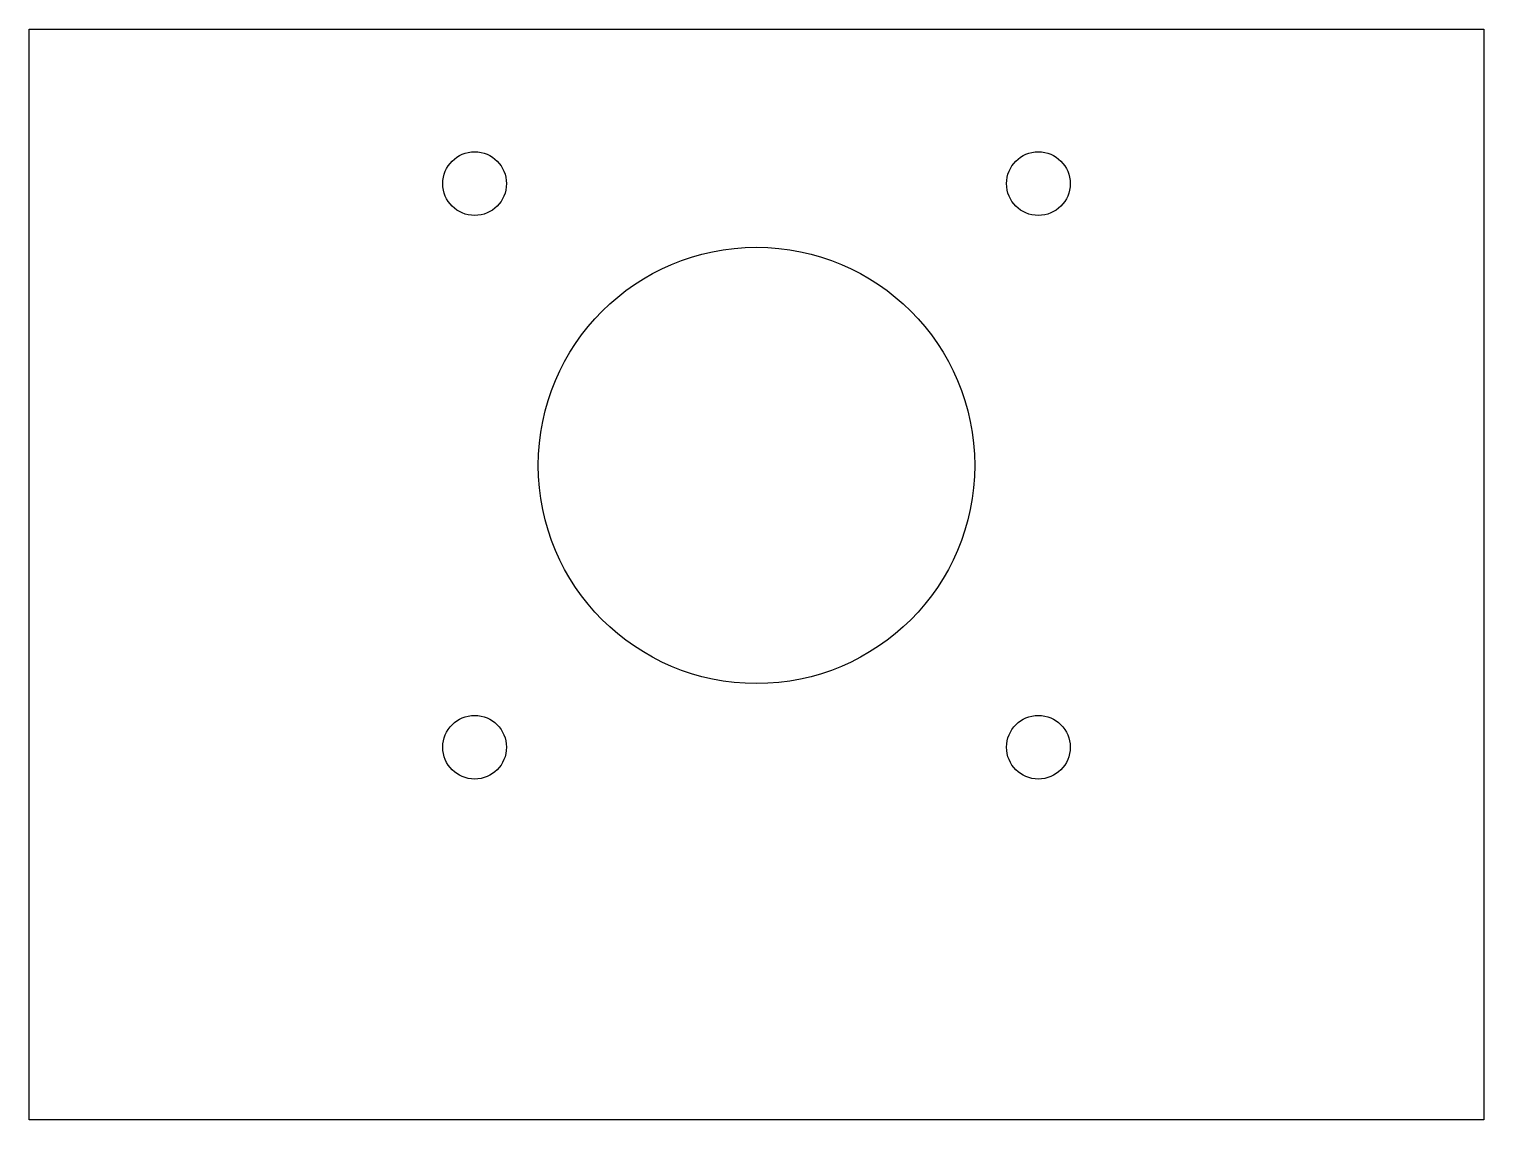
# Model space of a CAD drawing. Header units: millimetres. Extents: x 0 to 80, y 0 to 60.
import ezdxf

# ---------------------------------------------------------------- set-up
doc = ezdxf.new("R2010")
doc.units = ezdxf.units.MM

msp = doc.modelspace()

# ---------------------------------------------------------------- linework, layer by layer
for p, q in [((0, 0), (0, 60)), ((0, 60), (80, 60)), ((80, 60), (80, 0)), ((80, 0), (0, 0))]:
    msp.add_line(p, q)
for centre, radius in [((24.5, 51.5), 1.75), ((55.5, 51.5), 1.75), ((40, 36), 12), ((24.5, 20.5), 1.75), ((55.5, 20.5), 1.75)]:
    msp.add_circle(centre, radius)

doc.saveas('drawing.dxf')
